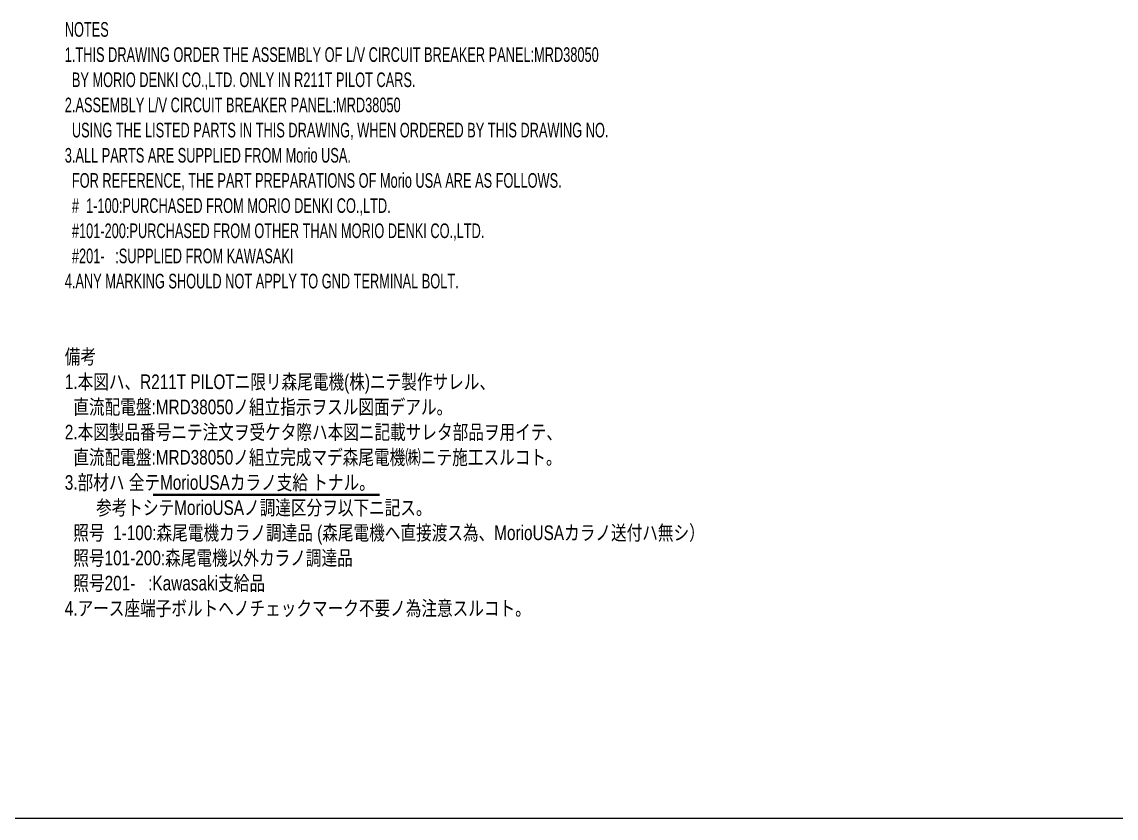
# Model space of a CAD drawing. Header units: millimetres. Extents: x 10 to 821, y 12 to 580.
# Drawn here: x 226.7 to 444, y 20 to 178.2 of the extents above; entities that cross this region are included whole.
import ezdxf
from ezdxf.enums import TextEntityAlignment as Align

# ---------------------------------------------------------------- set-up
doc = ezdxf.new("R2010")
doc.units = ezdxf.units.MM
doc.layers.add('図面枠B6M', color=7, linetype='Continuous')
doc.layers.add('表題、部品表_01', color=7, linetype='Continuous')
doc.styles.add('HG丸ｺﾞｼｯｸM-PRO', font='')
doc.styles.get('HG丸ｺﾞｼｯｸM-PRO').set_extended_font_data('HG丸ｺﾞｼｯｸM-PRO')

# ---------------------------------------------------------------- blocks, each defined once
blk = doc.blocks.new('BLKF023')
at = {"layer": '図面枠B6M', "color": 2, "linetype": 'Continuous', "lineweight": 25}
blk.add_line((9.5, 20), (821, 20), dxfattribs=at)

msp = doc.modelspace()

# ---------------------------------------------------------------- linework, layer by layer
at = {"layer": '表題、部品表_01', "color": 4, "linetype": 'Continuous', "lineweight": 13}
for p, q in [((252.84, 84.39), (297.76, 84.39)), ((252.84, 84.19), (297.76, 84.19))]:
    msp.add_line(p, q, dxfattribs=at)

# ---------------------------------------------------------------- block references
at = {"layer": '図面枠B6M', "color": 4, "linetype": 'Continuous', "lineweight": 13}
msp.add_blockref('BLKF023', (0, 0), dxfattribs=at)

# ---------------------------------------------------------------- texts
at = {"layer": '表題、部品表_01', "color": 3, "linetype": 'Continuous', "lineweight": 35, "style": 'HG丸ｺﾞｼｯｸM-PRO'}
for s, height, width, p in [('NOTES', 2.909, 0.651237, (235.27, 176.69)), ('1.THIS DRAWING ORDER THE ASSEMBLY OF L/V CIRCUIT BREAKER PANEL:MRD38050', 2.9091, 0.652134, (235.27, 171.69)), ('  BY MORIO DENKI CO.,LTD. ONLY IN R211T PILOT CARS.', 2.9091, 0.652079, (235.27, 166.69)), ('2.ASSEMBLY L/V CIRCUIT BREAKER PANEL:MRD38050', 2.9091, 0.652106, (235.27, 161.69)), ('  USING THE LISTED PARTS IN THIS DRAWING, WHEN ORDERED BY THIS DRAWING NO.', 2.9091, 0.651963, (235.27, 156.69)), ('3.ALL PARTS ARE SUPPLIED FROM Morio USA.', 2.9091, 0.652055, (235.27, 151.69)), ('  FOR REFERENCE, THE PART PREPARATIONS OF Morio USA ARE AS FOLLOWS.', 2.9091, 0.651994, (235.27, 146.69)), ('  #  1-100:PURCHASED FROM MORIO DENKI CO.,LTD.', 2.9091, 0.652128, (235.27, 141.69)), ('  #101-200:PURCHASED FROM OTHER THAN MORIO DENKI CO.,LTD.', 2.9091, 0.652073, (235.27, 136.69)), ('  #201-   :SUPPLIED FROM KAWASAKI', 2.9091, 0.652218, (235.27, 131.69)), ('4.ANY MARKING SHOULD NOT APPLY TO GND TERMINAL BOLT.', 2.9091, 0.651872, (235.27, 126.69)), ('備考', 2.909, 0.781842, (235.27, 111.69)), ('1.本図ハ、R211T PILOTニ限リ森尾電機(株)ニテ製作サレル、', 2.9091, 0.782401, (235.27, 106.69)), ('  直流配電盤:MRD38050ノ組立指示ヲスル図面デアル。', 2.9091, 0.782421, (235.27, 101.69)), ('2.本図製品番号ニテ注文ヲ受ケタ際ハ本図ニ記載サレタ部品ヲ用イテ、', 2.9091, 0.781938, (235.27, 96.69)), ('  直流配電盤:MRD38050ノ組立完成マデ森尾電機㈱ニテ施工スルコト。', 2.9091, 0.782299, (235.27, 91.69)), ('3.部材ハ 全テMorioUSAカラノ支給 トナル。', 2.9091, 0.782255, (235.27, 86.69)), ('\u3000\u3000参考トシテMorioUSAノ調達区分ヲ以下ニ記ス。', 2.9091, 0.781989, (235.27, 81.69)), ('  照号  1-100:森尾電機カラノ調達品 (森尾電機ヘ直接渡ス為、MorioUSAカラノ送付ハ無シ）', 2.9091, 0.782245, (235.27, 76.69)), ('  照号101-200:森尾電機以外カラノ調達品', 2.9091, 0.782587, (235.27, 71.69)), ('  照号201-   :Kawasaki支給品', 2.9091, 0.783314, (235.27, 66.69)), ('4.アース座端子ボルトヘノチェックマーク不要ノ為注意スルコト。', 2.9091, 0.781945, (235.27, 61.69))]:
    msp.add_text(s, height=height, dxfattribs=dict(at, width=width)).set_placement(p, align=Align.MIDDLE_LEFT)

doc.saveas('drawing.dxf')
